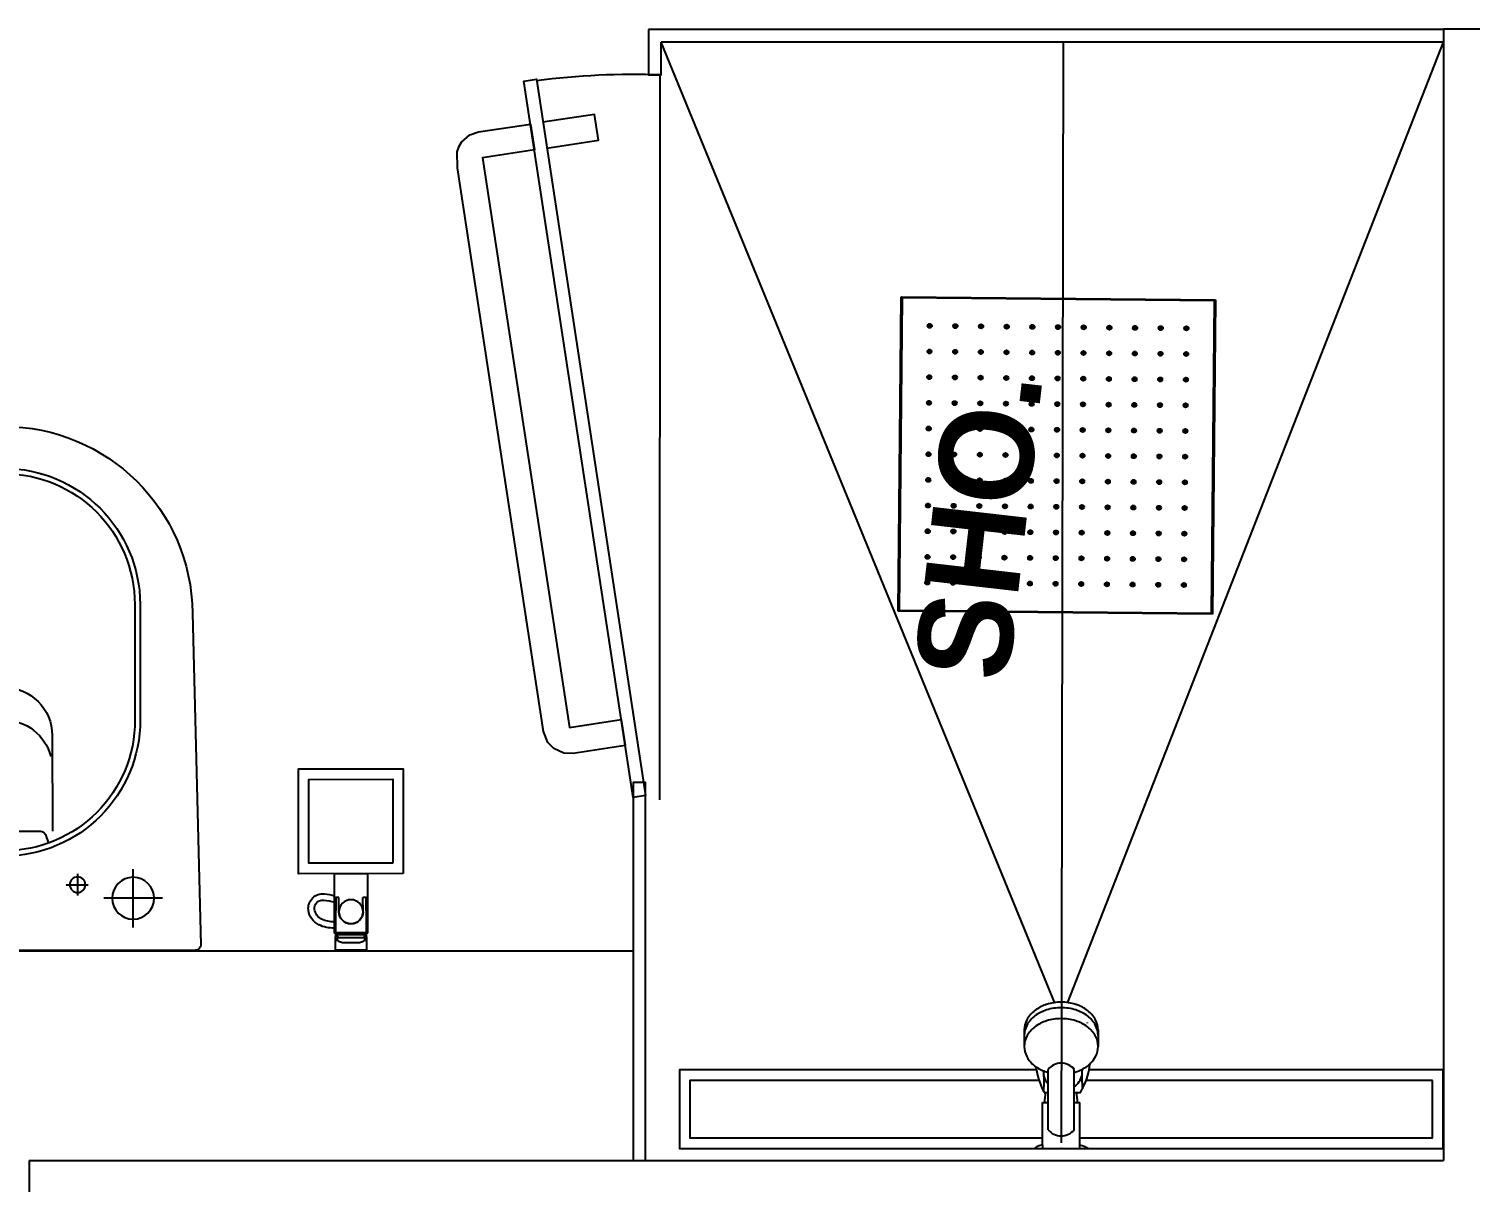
# Model space of a CAD drawing. Extents: x -678889171 to 586587, y -792238163 to 335485.
# Drawn here: x 83494 to 84870, y 78956 to 80057 of the extents above; entities that cross this region are included whole.
import ezdxf
from ezdxf.enums import TextEntityAlignment as Align

# ---------------------------------------------------------------- set-up
doc = ezdxf.new("R2010")
doc.units = 0
doc.header["$MEASUREMENT"] = 0
doc.set_wipeout_variables(frame=1)
for name, color, linetype in [('XR-A-9TH-FLOOR$0$A-WALL', 252, 'Continuous'), ('XR-A-TYP36$0$A-FURN-SANT', 252, 'Continuous'), ('XR-A-TYP36$0$A-GLAZ', 252, 'Continuous'), ('XR-A-TYP36$0$A-GLAZ-FULL', 252, 'Continuous'), ('XR-A-TYP36$0$A-SITE-PATT', 252, 'Continuous'), ('XR-A-TYP36$0$I-SPCL', 252, 'Continuous'), ('XR-A-TYP36$0$I-WC', 252, 'Continuous'), ('XR-A-TYP36$0$XR-A-TYP-2-3-4-5-6-7-8-9-10$0$A-WALL', 252, 'Continuous'), ('XR-A-TYP36$0$XREF_3BR$0$I-GLAZ-FULL', 252, 'Continuous'), ('XR-A-TYP36$0$XREF_3BR$0$WC-SERIAL', 252, 'Continuous')]:
    doc.layers.add(name, color=color, linetype=linetype)
doc.styles.add('XR-A-TYP36$0$XREF_1BR$0$KZT', font='')
doc.styles.add('XR-A-TYP36$0$XREF_3BR$0$Standard', font='arial.ttf')
doc.styles.get('XR-A-TYP36$0$XREF_1BR$0$KZT').set_extended_font_data('AvantGarde LT Medium', bold=True)

# ---------------------------------------------------------------- blocks, each defined once
blk = doc.blocks.new('XR-A-TYP36$0$XREF_3BR$0$YHFH')
at = {"layer": 'XR-A-TYP36$0$A-FURN-SANT'}
for p, q in [((3812.9, 8626), (3812.9, 8570.1)), ((4093.3, 8605.1), (3983.3, 8605.1)), ((4093.3, 8600), (3983.3, 8600)), ((3785, 8598.1), (3840.8, 8598.1)), ((3836.2, 8545.1), (3815.7, 8545.1)), ((3825.9, 8534.2), (3825.9, 8555.2)), ((3873.8, 8514.4), (3865.7, 8517.3)), ((3968.3, 8521.1), (3877.1, 8521.1)), ((3877.1, 8440.4), (3877.1, 8509.7)), ((3873.8, 8435.7), (3865.7, 8432.8)), ((3968.3, 8429), (3877.1, 8429)), ((3825.9, 8415.9), (3825.9, 8394.9)), ((3836.2, 8405.1), (3815.7, 8405.1)), ((3812.9, 8388), (3812.9, 8332.1)), ((3785, 8360.1), (3840.8, 8360.1)), ((4093.3, 8350.1), (3983.3, 8350.1)), ((4093.3, 8345.1), (3983.3, 8345.1))]:
    blk.add_line(p, q, dxfattribs=at)
blk.add_lwpolyline([(3763.3, 8292.6, 0.420556), (3768.4, 8287.6), (4085, 8295.1, 0.990797), (4085, 8655.1), (3768.3, 8662.6, 0.414202), (3763.3, 8657.6)], format="xyb", close=True, dxfattribs=at)
for centre, radius in [((3812.9, 8598.1), 20), ((3825.9, 8545.1), 7.5), ((3825.9, 8405.1), 7.5), ((3812.9, 8360.1), 20)]:
    blk.add_circle(centre, radius, dxfattribs=at)
for centre, radius, start, end in [((3983.3, 8475.1), 130, 90, 270), ((3983.3, 8475.1), 125, 90, 270), ((4093.3, 8475.1), 130, 270, 90), ((4093.3, 8475.1), 125, 270, 90), ((3937.1, 8475.1), 46, 284.2033, 75.7967), ((3968.3, 8475.1), 46, 270, 90), ((3872.1, 8509.7), 5, 0, 70.2415), ((3872.1, 8440.4), 5, 289.7585, 0)]:
    blk.add_arc(centre, radius, start, end, dxfattribs=at)
blk = doc.blocks.new('XR-A-TYP36$0$Main builing-00$0$210915_PA_Layout$0$Xref_Tower B_01-09F|Gutter1')
blk.add_wipeout([(0, 0), (0, -0.1), (0.1, -0.1), (0.1, 0)]).dxf.layer = 'XR-A-TYP36$0$A-FURN-SANT'
at = {"layer": 'XR-A-TYP36$0$A-FURN-SANT'}
for points in [[(0, 0), (0.1, 0), (0.1, -0.1), (0, -0.1)], [(0.01, -0.01), (0.09, -0.01), (0.09, -0.09), (0.01, -0.09)]]:
    blk.add_lwpolyline(points, close=True, dxfattribs=at)
blk = doc.blocks.new('XR-A-TYP36$0$Main builing-00$0$210915_PA_Layout$0$A$C42064D30')
blk.add_wipeout([(15.7, -72.9), (15.7, -16.2), (14.8, -15.6), (14.8, 0), (-15, 0), (-14.8, -15.6), (-15.7, -16.2), (-15.7, -20.9), (-19.5, -21), (-24.7, -21.8), (-29.7, -23.4), (-34.1, -26.2), (-37.5, -29.9), (-40.1, -34.8), (-40.8, -39.3), (-40.4, -43.4), (-38.8, -47.1), (-36.4, -50.1), (-33, -52.2), (-28.5, -53.7), (-23.9, -53.5), (-19.1, -52.7), (-15.7, -51.7), (-15.7, -45.5), (-19.5, -46.5), (-25, -47.6), (-28.9, -47.6), (-31.1, -46.5), (-33.4, -44.5), (-34.6, -41.5), (-34.6, -38), (-33.8, -35.3), (-32.2, -32.5), (-29.8, -30.5), (-26.1, -28.5), (-21.9, -27.4), (-17.6, -26.8), (-15.7, -26.9), (-15.7, -20.9), (-15.7, -72.9)]).dxf.layer = 'XR-A-TYP36$0$A-FURN-SANT'
at = {"layer": 'XR-A-TYP36$0$A-FURN-SANT'}
for points in [[(-11.5, -50), (-14.5, -50), (-15, 0), (15, 0), (14.5, -50), (11.5, -50)], [(-14.8, -15.6), (-15, 0), (15, 0), (14.8, -15.6)], [(-12.4, -11.8), (12.4, -11.8)], [(15.7, -16.2), (-15.7, -16.2)], [(-13.5, -14.8), (13.5, -14.8)], [(-11.5, -36.4), (-11.5, -50)], [(11.5, -36.4), (11.5, -50)]]:
    blk.add_lwpolyline(points, dxfattribs=at)
blk.add_lwpolyline([(-15.7, -72.9), (15.7, -72.9), (15.7, -16.2), (13.5, -14.8), (12.4, -11.8), (12.9, -11.2), (12.9, -9.3), (10.9, -7.6), (8.2, -6.9), (-8.2, -6.9), (-10.9, -7.6), (-12.9, -9.3), (-12.9, -11.2), (-12.4, -11.8), (-13.5, -14.8), (-15.7, -16.2)], close=True, dxfattribs=at)
for points in [[(-15.6, -20.9, 0.127976), (-30.7, -24, 0.250832), (-40.6, -37.9, 0.487455), (-25.2, -53.6, 0.040635), (-15.7, -51.7, 0.040635)], [(-15.7, -26.9, 0.129566), (-28, -29.4, 0.250832), (-34.7, -38.7, 0.487455), (-25.9, -47.6, 0.048655), (-15.7, -45.5, 0.044421)]]:
    blk.add_lwpolyline(points, format="xyb", dxfattribs=at)
blk.add_circle((0, -36.4), 11.5, dxfattribs=at)
blk.add_arc((0, -36.4), 11.5, 0, 180, dxfattribs=at)
blk = doc.blocks.new('XR-A-TYP36$0$XREF_3BR$0$XREF-1BA$0$11TH FLOOR PLAN EAST TOWER$0$11TH TO 17TH FLOOR PLAN EAST TOWER$0$CEILING SHOWER')
at = {"layer": 'XR-A-TYP36$0$A-FURN-SANT'}
for p, q in [((0, 30), (30, 30)), ((0, 0), (0, 30)), ((0, 30), (0.1, 29.9)), ((0.1, 29.9), (0.1, 0.1)), ((29.9, 29.9), (0.1, 29.9)), ((30, 30), (29.9, 29.9)), ((29.9, 0.1), (29.9, 29.9)), ((30, 30), (30, 0)), ((0.1, 0.1), (0, 0)), ((30, 0), (0, 0)), ((0.1, 0.1), (29.9, 0.1)), ((29.9, 0.1), (30, 0))]:
    blk.add_line(p, q, dxfattribs=at)
for centre, radius in [((2.75, 27.25), 0.2), ((2.75, 27.25), 0.175), ((2.75, 27.25), 0.125), ((2.75, 27.25), 0.05), ((5.2, 27.25), 0.2), ((5.2, 27.25), 0.175), ((5.2, 27.25), 0.125), ((5.2, 27.25), 0.05), ((7.65, 27.25), 0.2), ((7.65, 27.25), 0.175), ((7.65, 27.25), 0.125), ((7.65, 27.25), 0.05), ((10.1, 27.25), 0.2), ((10.1, 27.25), 0.175), ((10.1, 27.25), 0.125), ((10.1, 27.25), 0.05), ((12.55, 27.25), 0.2), ((12.55, 27.25), 0.175), ((12.55, 27.25), 0.125), ((12.55, 27.25), 0.05), ((15, 27.25), 0.2), ((15, 27.25), 0.175), ((15, 27.25), 0.125), ((15, 27.25), 0.05), ((17.45, 27.25), 0.2), ((17.45, 27.25), 0.175), ((17.45, 27.25), 0.125), ((17.45, 27.25), 0.05), ((19.9, 27.25), 0.2), ((19.9, 27.25), 0.175), ((19.9, 27.25), 0.125), ((19.9, 27.25), 0.05), ((22.35, 27.25), 0.2), ((22.35, 27.25), 0.175), ((22.35, 27.25), 0.125), ((22.35, 27.25), 0.05), ((24.8, 27.25), 0.2), ((24.8, 27.25), 0.175), ((24.8, 27.25), 0.125), ((24.8, 27.25), 0.05), ((27.25, 27.25), 0.2), ((27.25, 27.25), 0.175), ((27.25, 27.25), 0.125), ((27.25, 27.25), 0.05), ((2.75, 24.8), 0.2), ((2.75, 24.8), 0.175), ((2.75, 24.8), 0.125), ((2.75, 24.8), 0.05), ((5.2, 24.8), 0.2), ((5.2, 24.8), 0.175), ((5.2, 24.8), 0.125), ((5.2, 24.8), 0.05), ((7.65, 24.8), 0.2), ((7.65, 24.8), 0.175), ((7.65, 24.8), 0.125), ((7.65, 24.8), 0.05), ((10.1, 24.8), 0.2), ((10.1, 24.8), 0.175), ((10.1, 24.8), 0.125), ((10.1, 24.8), 0.05), ((12.55, 24.8), 0.2), ((12.55, 24.8), 0.175), ((12.55, 24.8), 0.125), ((12.55, 24.8), 0.05), ((15, 24.8), 0.2), ((15, 24.8), 0.175), ((15, 24.8), 0.125), ((15, 24.8), 0.05), ((17.45, 24.8), 0.2), ((17.45, 24.8), 0.175), ((17.45, 24.8), 0.125), ((17.45, 24.8), 0.05), ((19.9, 24.8), 0.2), ((19.9, 24.8), 0.175), ((19.9, 24.8), 0.125), ((19.9, 24.8), 0.05), ((22.35, 24.8), 0.2), ((22.35, 24.8), 0.175), ((22.35, 24.8), 0.125), ((22.35, 24.8), 0.05), ((24.8, 24.8), 0.2), ((24.8, 24.8), 0.175), ((24.8, 24.8), 0.125), ((24.8, 24.8), 0.05), ((27.25, 24.8), 0.2), ((27.25, 24.8), 0.175), ((27.25, 24.8), 0.125), ((27.25, 24.8), 0.05), ((2.75, 22.35), 0.2), ((2.75, 22.35), 0.175), ((2.75, 22.35), 0.125), ((2.75, 22.35), 0.05), ((5.2, 22.35), 0.2), ((5.2, 22.35), 0.175), ((5.2, 22.35), 0.125), ((5.2, 22.35), 0.05), ((7.65, 22.35), 0.2), ((7.65, 22.35), 0.175), ((7.65, 22.35), 0.125), ((7.65, 22.35), 0.05), ((10.1, 22.35), 0.2), ((10.1, 22.35), 0.175), ((10.1, 22.35), 0.125), ((10.1, 22.35), 0.05), ((12.55, 22.35), 0.2), ((12.55, 22.35), 0.175), ((12.55, 22.35), 0.125), ((12.55, 22.35), 0.05), ((15, 22.35), 0.2), ((15, 22.35), 0.175), ((15, 22.35), 0.125), ((15, 22.35), 0.05), ((17.45, 22.35), 0.2), ((17.45, 22.35), 0.175), ((17.45, 22.35), 0.125), ((17.45, 22.35), 0.05), ((19.9, 22.35), 0.2), ((19.9, 22.35), 0.175), ((19.9, 22.35), 0.125), ((19.9, 22.35), 0.05), ((22.35, 22.35), 0.2), ((22.35, 22.35), 0.175), ((22.35, 22.35), 0.125), ((22.35, 22.35), 0.05), ((24.8, 22.35), 0.2), ((24.8, 22.35), 0.175), ((24.8, 22.35), 0.125), ((24.8, 22.35), 0.05), ((27.25, 22.35), 0.2), ((27.25, 22.35), 0.175), ((27.25, 22.35), 0.125), ((27.25, 22.35), 0.05), ((2.75, 19.9), 0.2), ((2.75, 19.9), 0.175), ((2.75, 19.9), 0.125), ((2.75, 19.9), 0.05), ((5.2, 19.9), 0.2), ((5.2, 19.9), 0.175), ((5.2, 19.9), 0.125), ((5.2, 19.9), 0.05), ((7.65, 19.9), 0.2), ((7.65, 19.9), 0.175), ((7.65, 19.9), 0.125), ((7.65, 19.9), 0.05), ((10.1, 19.9), 0.2), ((10.1, 19.9), 0.175), ((10.1, 19.9), 0.125), ((10.1, 19.9), 0.05), ((12.55, 19.9), 0.2), ((12.55, 19.9), 0.175), ((12.55, 19.9), 0.125), ((12.55, 19.9), 0.05), ((15, 19.9), 0.2), ((15, 19.9), 0.175), ((15, 19.9), 0.125), ((15, 19.9), 0.05), ((17.45, 19.9), 0.2), ((17.45, 19.9), 0.175), ((17.45, 19.9), 0.125), ((17.45, 19.9), 0.05), ((19.9, 19.9), 0.2), ((19.9, 19.9), 0.175), ((19.9, 19.9), 0.125), ((19.9, 19.9), 0.05), ((22.35, 19.9), 0.2), ((22.35, 19.9), 0.175), ((22.35, 19.9), 0.125), ((22.35, 19.9), 0.05), ((24.8, 19.9), 0.2), ((24.8, 19.9), 0.175), ((24.8, 19.9), 0.125), ((24.8, 19.9), 0.05), ((27.25, 19.9), 0.2), ((27.25, 19.9), 0.175), ((27.25, 19.9), 0.125), ((27.25, 19.9), 0.05), ((2.75, 17.45), 0.2), ((2.75, 17.45), 0.175), ((2.75, 17.45), 0.125), ((2.75, 17.45), 0.05), ((5.2, 17.45), 0.2), ((5.2, 17.45), 0.175), ((5.2, 17.45), 0.125), ((5.2, 17.45), 0.05), ((7.65, 17.45), 0.2), ((7.65, 17.45), 0.175), ((7.65, 17.45), 0.125), ((7.65, 17.45), 0.05), ((10.1, 17.45), 0.2), ((10.1, 17.45), 0.175), ((10.1, 17.45), 0.125), ((10.1, 17.45), 0.05), ((12.55, 17.45), 0.2), ((12.55, 17.45), 0.175), ((12.55, 17.45), 0.125), ((12.55, 17.45), 0.05), ((15, 17.45), 0.2), ((15, 17.45), 0.175), ((15, 17.45), 0.125), ((15, 17.45), 0.05), ((17.45, 17.45), 0.2), ((17.45, 17.45), 0.175), ((17.45, 17.45), 0.125), ((17.45, 17.45), 0.05), ((19.9, 17.45), 0.2), ((19.9, 17.45), 0.175), ((19.9, 17.45), 0.125), ((19.9, 17.45), 0.05), ((22.35, 17.45), 0.2), ((22.35, 17.45), 0.175), ((22.35, 17.45), 0.125), ((22.35, 17.45), 0.05), ((24.8, 17.45), 0.2), ((24.8, 17.45), 0.175), ((24.8, 17.45), 0.125), ((24.8, 17.45), 0.05), ((27.25, 17.45), 0.2), ((27.25, 17.45), 0.175), ((27.25, 17.45), 0.125), ((27.25, 17.45), 0.05), ((2.75, 15), 0.2), ((2.75, 15), 0.175), ((5.2, 15), 0.2), ((5.2, 15), 0.175), ((7.65, 15), 0.2), ((7.65, 15), 0.175), ((10.1, 15), 0.2), ((10.1, 15), 0.175), ((12.55, 15), 0.2), ((12.55, 15), 0.175), ((15, 15), 0.2), ((15, 15), 0.175), ((17.45, 15), 0.2), ((17.45, 15), 0.175), ((19.9, 15), 0.2), ((19.9, 15), 0.175), ((22.35, 15), 0.2), ((22.35, 15), 0.175), ((24.8, 15), 0.2), ((24.8, 15), 0.175), ((27.25, 15), 0.2), ((27.25, 15), 0.175), ((2.75, 15), 0.125), ((2.75, 15), 0.05), ((5.2, 15), 0.125), ((5.2, 15), 0.05), ((7.65, 15), 0.125), ((7.65, 15), 0.05), ((10.1, 15), 0.125), ((10.1, 15), 0.05), ((12.55, 15), 0.125), ((12.55, 15), 0.05), ((15, 15), 0.125), ((15, 15), 0.05), ((17.45, 15), 0.125), ((17.45, 15), 0.05), ((19.9, 15), 0.125), ((19.9, 15), 0.05), ((22.35, 15), 0.125), ((22.35, 15), 0.05), ((24.8, 15), 0.125), ((24.8, 15), 0.05), ((27.25, 15), 0.125), ((27.25, 15), 0.05), ((2.75, 12.55), 0.2), ((2.75, 12.55), 0.175), ((2.75, 12.55), 0.125), ((2.75, 12.55), 0.05), ((5.2, 12.55), 0.2), ((5.2, 12.55), 0.175), ((5.2, 12.55), 0.125), ((5.2, 12.55), 0.05), ((7.65, 12.55), 0.2), ((7.65, 12.55), 0.175), ((7.65, 12.55), 0.125), ((7.65, 12.55), 0.05), ((10.1, 12.55), 0.2), ((10.1, 12.55), 0.175), ((10.1, 12.55), 0.125), ((10.1, 12.55), 0.05), ((12.55, 12.55), 0.2), ((12.55, 12.55), 0.175), ((12.55, 12.55), 0.125), ((12.55, 12.55), 0.05), ((15, 12.55), 0.2), ((15, 12.55), 0.175), ((15, 12.55), 0.125), ((15, 12.55), 0.05), ((17.45, 12.55), 0.2), ((17.45, 12.55), 0.175), ((17.45, 12.55), 0.125), ((17.45, 12.55), 0.05), ((19.9, 12.55), 0.2), ((19.9, 12.55), 0.175), ((19.9, 12.55), 0.125), ((19.9, 12.55), 0.05), ((22.35, 12.55), 0.2), ((22.35, 12.55), 0.175), ((22.35, 12.55), 0.125), ((22.35, 12.55), 0.05), ((24.8, 12.55), 0.2), ((24.8, 12.55), 0.175), ((24.8, 12.55), 0.125), ((24.8, 12.55), 0.05), ((27.25, 12.55), 0.2), ((27.25, 12.55), 0.175), ((27.25, 12.55), 0.125), ((27.25, 12.55), 0.05), ((2.75, 10.1), 0.2), ((2.75, 10.1), 0.175), ((2.75, 10.1), 0.125), ((2.75, 10.1), 0.05), ((5.2, 10.1), 0.2), ((5.2, 10.1), 0.175), ((5.2, 10.1), 0.125), ((5.2, 10.1), 0.05), ((7.65, 10.1), 0.2), ((7.65, 10.1), 0.175), ((7.65, 10.1), 0.125), ((7.65, 10.1), 0.05), ((10.1, 10.1), 0.2), ((10.1, 10.1), 0.175), ((10.1, 10.1), 0.125), ((10.1, 10.1), 0.05), ((12.55, 10.1), 0.2), ((12.55, 10.1), 0.175), ((12.55, 10.1), 0.125), ((12.55, 10.1), 0.05), ((15, 10.1), 0.2), ((15, 10.1), 0.175), ((15, 10.1), 0.125), ((15, 10.1), 0.05), ((17.45, 10.1), 0.2), ((17.45, 10.1), 0.175), ((17.45, 10.1), 0.125), ((17.45, 10.1), 0.05), ((19.9, 10.1), 0.2), ((19.9, 10.1), 0.175), ((19.9, 10.1), 0.125), ((19.9, 10.1), 0.05), ((22.35, 10.1), 0.2), ((22.35, 10.1), 0.175), ((22.35, 10.1), 0.125), ((22.35, 10.1), 0.05), ((24.8, 10.1), 0.2), ((24.8, 10.1), 0.175), ((24.8, 10.1), 0.125), ((24.8, 10.1), 0.05), ((27.25, 10.1), 0.2), ((27.25, 10.1), 0.175), ((27.25, 10.1), 0.125), ((27.25, 10.1), 0.05), ((2.75, 7.65), 0.2), ((2.75, 7.65), 0.175), ((2.75, 7.65), 0.125), ((2.75, 7.65), 0.05), ((5.2, 7.65), 0.2), ((5.2, 7.65), 0.175), ((5.2, 7.65), 0.125), ((5.2, 7.65), 0.05), ((7.65, 7.65), 0.2), ((7.65, 7.65), 0.175), ((7.65, 7.65), 0.125), ((7.65, 7.65), 0.05), ((10.1, 7.65), 0.2), ((10.1, 7.65), 0.175), ((10.1, 7.65), 0.125), ((10.1, 7.65), 0.05), ((12.55, 7.65), 0.2), ((12.55, 7.65), 0.175), ((12.55, 7.65), 0.125), ((12.55, 7.65), 0.05), ((15, 7.65), 0.2), ((15, 7.65), 0.175), ((15, 7.65), 0.125), ((15, 7.65), 0.05), ((17.45, 7.65), 0.2), ((17.45, 7.65), 0.175), ((17.45, 7.65), 0.125), ((17.45, 7.65), 0.05), ((19.9, 7.65), 0.2), ((19.9, 7.65), 0.175), ((19.9, 7.65), 0.125), ((19.9, 7.65), 0.05), ((22.35, 7.65), 0.2), ((22.35, 7.65), 0.175), ((22.35, 7.65), 0.125), ((22.35, 7.65), 0.05), ((24.8, 7.65), 0.2), ((24.8, 7.65), 0.175), ((24.8, 7.65), 0.125), ((24.8, 7.65), 0.05), ((27.25, 7.65), 0.2), ((27.25, 7.65), 0.175), ((27.25, 7.65), 0.125), ((27.25, 7.65), 0.05), ((2.75, 5.2), 0.2), ((2.75, 5.2), 0.175), ((2.75, 5.2), 0.125), ((2.75, 5.2), 0.05), ((5.2, 5.2), 0.2), ((5.2, 5.2), 0.175), ((5.2, 5.2), 0.125), ((5.2, 5.2), 0.05), ((7.65, 5.2), 0.2), ((7.65, 5.2), 0.175), ((7.65, 5.2), 0.125), ((7.65, 5.2), 0.05), ((10.1, 5.2), 0.2), ((10.1, 5.2), 0.175), ((10.1, 5.2), 0.125), ((10.1, 5.2), 0.05), ((12.55, 5.2), 0.2), ((12.55, 5.2), 0.175), ((12.55, 5.2), 0.125), ((12.55, 5.2), 0.05), ((15, 5.2), 0.2), ((15, 5.2), 0.175), ((15, 5.2), 0.125), ((15, 5.2), 0.05), ((17.45, 5.2), 0.2), ((17.45, 5.2), 0.175), ((17.45, 5.2), 0.125), ((17.45, 5.2), 0.05), ((19.9, 5.2), 0.2), ((19.9, 5.2), 0.175), ((19.9, 5.2), 0.125), ((19.9, 5.2), 0.05), ((22.35, 5.2), 0.2), ((22.35, 5.2), 0.175), ((22.35, 5.2), 0.125), ((22.35, 5.2), 0.05), ((24.8, 5.2), 0.2), ((24.8, 5.2), 0.175), ((24.8, 5.2), 0.125), ((24.8, 5.2), 0.05), ((27.25, 5.2), 0.2), ((27.25, 5.2), 0.175), ((27.25, 5.2), 0.125), ((27.25, 5.2), 0.05), ((2.75, 2.75), 0.2), ((2.75, 2.75), 0.175), ((2.75, 2.75), 0.125), ((2.75, 2.75), 0.05), ((5.2, 2.75), 0.2), ((5.2, 2.75), 0.175), ((5.2, 2.75), 0.125), ((5.2, 2.75), 0.05), ((7.65, 2.75), 0.2), ((7.65, 2.75), 0.175), ((7.65, 2.75), 0.125), ((7.65, 2.75), 0.05), ((10.1, 2.75), 0.2), ((10.1, 2.75), 0.175), ((10.1, 2.75), 0.125), ((10.1, 2.75), 0.05), ((12.55, 2.75), 0.2), ((12.55, 2.75), 0.175), ((12.55, 2.75), 0.125), ((12.55, 2.75), 0.05), ((15, 2.75), 0.2), ((15, 2.75), 0.175), ((15, 2.75), 0.125), ((15, 2.75), 0.05), ((17.45, 2.75), 0.2), ((17.45, 2.75), 0.175), ((17.45, 2.75), 0.125), ((17.45, 2.75), 0.05), ((19.9, 2.75), 0.2), ((19.9, 2.75), 0.175), ((19.9, 2.75), 0.125), ((19.9, 2.75), 0.05), ((22.35, 2.75), 0.2), ((22.35, 2.75), 0.175), ((22.35, 2.75), 0.125), ((22.35, 2.75), 0.05), ((24.8, 2.75), 0.2), ((24.8, 2.75), 0.175), ((24.8, 2.75), 0.125), ((24.8, 2.75), 0.05), ((27.25, 2.75), 0.2), ((27.25, 2.75), 0.175), ((27.25, 2.75), 0.125), ((27.25, 2.75), 0.05)]:
    blk.add_circle(centre, radius, dxfattribs=at)
blk = doc.blocks.new('XR-A-TYP36$0$XREF_3BR$0$Ct370p')
at = {"layer": 'XR-A-TYP36$0$XREF_3BR$0$WC-SERIAL', "style": 'XR-A-TYP36$0$XREF_3BR$0$Standard', "flags": 3}
blk.add_attdef('SERIAL', text='', height=0.0236, dxfattribs=at).set_placement((0.0131, 0.0545), align=Align.TOP_CENTER)
blk.add_wipeout([(-0.0284, -0.0817), (-0.0328, -0.0877), (-0.0353, -0.0974), (-0.0351, -0.1), (-0.0353, -0.1131), (-0.0347, -0.1181), (-0.034, -0.1203), (-0.0317, -0.1247), (-0.0305, -0.1264), (-0.0283, -0.1289), (-0.025, -0.1318), (-0.0214, -0.1342), (-0.0173, -0.1363), (-0.007, -0.1391), (0, -0.1396), (0.0056, -0.1393), (0.0139, -0.1375), (0.0202, -0.1349), (0.0223, -0.1337), (0.0257, -0.1313), (0.0275, -0.1297), (0.0294, -0.1278), (0.0318, -0.1246), (0.0328, -0.1228), (0.0339, -0.1205), (0.0347, -0.1181), (0.0351, -0.1163), (0.0352, -0.1149), (0.0353, -0.0988), (0.0352, -0.095), (0.0343, -0.0912), (0.0336, -0.0892), (0.0328, -0.0877), (0.0304, -0.0841), (0.0286, -0.0818), (0.0263, -0.0797), (0.0241, -0.078), (0.0232, -0.073), (0.0221, -0.0684), (0.0212, -0.0654), (0.0202, -0.0623), (0.0191, -0.0595), (0.0164, -0.0535), (0.0148, -0.0535), (0.0157, -0.044), (0.0179, -0.044), (0.0179, -0.0034), (0.0201, -0.0028), (0.0219, -0.0021), (0.0219, -0.0021), (0.024, -0.0011), (0.0256, 0), (-0.0256, 0), (-0.0238, -0.001), (-0.0219, -0.0019), (-0.0206, -0.0024), (-0.0206, -0.0024), (-0.0195, -0.0027), (-0.0179, -0.0031), (-0.0179, -0.044), (-0.0157, -0.044), (-0.0156, -0.0459), (-0.0155, -0.0469), (-0.0153, -0.0487), (-0.0152, -0.0502), (-0.0151, -0.0513), (-0.0148, -0.0535), (-0.0183, -0.0535), (-0.0194, -0.0554), (-0.0208, -0.0581), (-0.0225, -0.0617), (-0.0241, -0.0657), (-0.0249, -0.0682), (-0.0254, -0.0702), (-0.0259, -0.0721), (-0.0263, -0.0738), (-0.0267, -0.0755), (-0.0271, -0.0777), (-0.0272, -0.0789), (-0.0274, -0.0807)]).dxf.layer = 'XR-A-TYP36$0$A-FURN-SANT'
at = {"layer": 'XR-A-TYP36$0$A-FURN-SANT'}
for p, q in [((-0.0179, 0.0001), (-0.0179, -0.0031)), ((-0.0179, -0.0031), (-0.0179, -0.044)), ((0.0179, -0.0034), (0.0179, 0)), ((0.0179, -0.0034), (0.0179, -0.044)), ((-0.0125, -0.0179), (-0.0125, -0.044)), ((0.0125, -0.0179), (0.0125, -0.044)), ((-0.0157, -0.044), (-0.0179, -0.044)), ((-0.0125, -0.044), (-0.0157, -0.044)), ((-0.0125, -0.044), (-0.0125, -0.0449)), ((-0.0125, -0.0449), (-0.0125, -0.0726)), ((0.0157, -0.044), (0.0125, -0.044)), ((0.0125, -0.044), (0.0125, -0.0449)), ((0.0125, -0.0449), (0.0125, -0.0726)), ((0.0179, -0.044), (0.0157, -0.044)), ((-0.0125, -0.0726), (-0.0125, -0.0755)), ((0.0125, -0.0726), (0.0125, -0.0755)), ((-0.0353, -0.1131), (-0.0353, -0.0974)), ((0.0353, -0.1131), (0.0353, -0.0974)), ((-0.025, -0.1197), (-0.025, -0.1203))]:
    blk.add_line(p, q, dxfattribs=at)
for points in [[(-0.0256, 0, 0.077689), (-0.0179, -0.0031)], [(0.0179, -0.0034, 0.114656), (0.0256, 0, -2.040379)], [(-0.0146, -0.0535), (-0.0183, -0.0535, 0.109472), (-0.0274, -0.0807, 0.086388)], [(-0.0157, -0.044, 0.011754), (-0.0148, -0.0535, 0.871529)], [(-0.0125, -0.0535), (-0.0146, -0.0535, 0.161895)], [(0.0148, -0.0535), (0.0125, -0.0535, 0.161895)], [(0.0157, -0.044, -0.011754), (0.0148, -0.0535, -0.871529)], [(0.0164, -0.0535), (0.0148, -0.0535, 0.161895)], [(0.0241, -0.078, 0.079947), (0.0164, -0.0535, -0.237182)], [(-0.0199, -0.0754, 0.02661), (-0.0202, -0.0569, 42.430898)], [(-0.0125, -0.059, 0.178938), (-0.02, -0.0699, -7.981732)], [(0.0169, -0.0699, 0.122998), (0.0125, -0.0617, -7.981732)], [(0.0169, -0.0741, -0.017041), (0.0168, -0.0551, -135.175436)], [(-0.0274, -0.0807, 0.011783), (-0.0284, -0.0817, 0.065531), (-0.0328, -0.0877, 0.126727), (-0.0353, -0.0974, 0.126727)], [(-0.0125, -0.0726, 0.007696), (-0.0139, -0.073, 0.085827), (-0.025, -0.0786, 0.02845), (-0.0274, -0.0807, 0.126727)], [(0.0241, -0.078, 0.078791), (0.0139, -0.073, 0.007696), (0.0125, -0.0726, 0.075508)], [(0.0353, -0.0974, 0.126727), (0.0328, -0.0877, 0.075666), (0.0276, -0.0809, 0.030149), (0.025, -0.0786, 0.006989), (0.0241, -0.078, 0.007696)], [(-0.0353, -0.0974, 0.126727), (-0.0328, -0.1071, 0.106057), (-0.025, -0.1161, 0.085827), (-0.0139, -0.1218, 0.075508), (0, -0.1239, 0.075508), (0.0139, -0.1218, 0.085827), (0.025, -0.1161, 0.106057), (0.0328, -0.1071, 0.126727), (0.0353, -0.0974, 0.126727)], [(-0.0353, -0.1078, 0.126727), (-0.0328, -0.1175, 0.106057), (-0.025, -0.1266, 0.085827), (-0.0139, -0.1322, 0.075508), (0, -0.1343, 0.075508), (0.0139, -0.1322, 0.085827), (0.025, -0.1266, 0.106057), (0.0328, -0.1175, 0.126727), (0.0353, -0.1078, 0.126727)], [(0.0353, -0.0988, 0.018272), (0.0353, -0.0974, 0.126727)], [(-0.0353, -0.1131, 0.126727), (-0.0328, -0.1228, 0.106057), (-0.025, -0.1318, 0.07797), (-0.015, -0.1371, 0.007804), (-0.0139, -0.1375, 0.075508), (0, -0.1396, 0.075508), (0.0139, -0.1375, 0.007804), (0.015, -0.1371, 0.07797), (0.025, -0.1318, 0.106057), (0.0328, -0.1228, 0.126727), (0.0353, -0.1131, 0.126727)]]:
    blk.add_lwpolyline(points, format="xyb", dxfattribs=at)
blk.add_lwpolyline([(0.0256, 0), (-0.0256, 0)], dxfattribs=at)
for centre, start, end in [((0, -0.0282), 39.4183, 140.5817), ((0, -0.0652), 219.4183, 320.5817)]:
    blk.add_arc(centre, 0.0162, start, end, dxfattribs=at)
blk.add_point((0, 0), dxfattribs=at)
blk.add_point((0, 0), dxfattribs=at)
blk = doc.blocks.new('XR-A-TYP36$0$t11')
at = {"layer": 'XR-A-TYP36$0$A-FURN-SANT', "extrusion": (-2.95419e-09, 1.91581e-10, 1), "elevation": 0}
blk.add_lwpolyline([(87644.7, 66522.3), (87280, 65590.3), (86898, 66522.3)], dxfattribs=at)
at = {"layer": 'XR-A-TYP36$0$A-GLAZ'}
for p, q in [((87644.5, 66534.3), (86886, 66534.3, 0)), ((87644.5, 66522.3), (86898, 66522.3, 0))]:
    blk.add_line(p, q, dxfattribs=at)
at = {"layer": 'XR-A-TYP36$0$A-GLAZ', "extrusion": (-2.95419e-09, 1.91581e-10, 1), "elevation": 0}
blk.add_lwpolyline([(86886, 66534.3), (86886, 66491), (86898, 66491), (86898, 66522.3)], dxfattribs=at)
at = {"layer": 'XR-A-TYP36$0$A-GLAZ', "extrusion": (-2.95707e-09, 1.40162e-10, 1), "elevation": 0}
blk.add_lwpolyline([(86883.2, 65803.3), (86871.3, 65801.5), (86767.1, 66485.1), (86779, 66486.9)], close=True, dxfattribs=at)
at = {"layer": 'XR-A-TYP36$0$A-GLAZ', "extrusion": (-2.95419e-09, 1.91581e-10, 1), "elevation": 0}
blk.add_lwpolyline([(86871.3, 65455), (86883.3, 65455), (86883.3, 65815.8), (86871.3, 65815.7)], close=True, dxfattribs=at)
at = {"layer": 'XR-A-TYP36$0$A-GLAZ-FULL', "extrusion": (-2.95419e-09, -1.91581e-10, 1), "elevation": 0}
blk.add_lwpolyline([(86897, 65799.2), (86897.1, 66490.8)], dxfattribs=at)
at = {"layer": 'XR-A-TYP36$0$A-GLAZ-FULL'}
blk.add_arc((86871.7, 65796.9, 0), 694.6, 87.8294, 97.6498, dxfattribs=at)
at = {"layer": 'XR-A-TYP36$0$I-WC', "extrusion": (-2.95707e-09, 1.40162e-10, 1), "elevation": 0}
blk.add_lwpolyline([(86703.8, 66402.5), (86703.4, 66417.6), (86705.4, 66423.1), (86707.6, 66426.7), (86715.5, 66433.7), (86723.9, 66436.6), (86773.4, 66444.1), (86777.1, 66419.4), (86727.7, 66411.8), (86810.6, 65868.1), (86860, 65875.7), (86863.8, 65850.9), (86814.3, 65843.4), (86805.1, 65843.7), (86795.7, 65848), (86790.1, 65853.8), (86785.8, 65864.4)], close=True, dxfattribs=at)
at = {"layer": 'XR-A-TYP36$0$XREF_3BR$0$I-GLAZ-FULL', "extrusion": (-2.95707e-09, 1.40162e-10, 1), "elevation": 0}
blk.add_lwpolyline([(86789, 66421.2), (86838.4, 66428.7), (86834.6, 66453.4), (86785.2, 66445.9)], dxfattribs=at)
at = {"layer": 'XR-A-TYP36$0$A-FURN-SANT', "extrusion": (-2.88356e-09, 1.91236e-10, 1), "xscale": 9.999998164084374, "yscale": 9.999998164084374, "zscale": 9.999998164084374, "rotation": 269.4378435952736}
blk.add_blockref('XR-A-TYP36$0$XREF_3BR$0$XREF-1BA$0$11TH FLOOR PLAN EAST TOWER$0$11TH TO 17TH FLOOR PLAN EAST TOWER$0$CEILING SHOWER', (87127.3, 66279.3, 0), dxfattribs=at)
at = {"layer": 'XR-A-TYP36$0$A-FURN-SANT', "xscale": -1, "rotation": 270.080663673561}
blk.add_blockref('XR-A-TYP36$0$XREF_3BR$0$YHFH', (77801.4, 61880.2, 0), dxfattribs=at)
at = {"layer": 'XR-A-TYP36$0$I-WC', "xscale": 999.9999999999945, "yscale": 999.9999999999945, "zscale": 999.9999999999945, "rotation": 180.0828895115063}
blk.add_blockref('XR-A-TYP36$0$Main builing-00$0$210915_PA_Layout$0$Xref_Tower B_01-09F|Gutter1', (86652, 65728.8, 0), dxfattribs=at)
at = {"layer": 'XR-A-TYP36$0$I-SPCL', "extrusion": (-2.95702e-09, 1.21012e-10, 1), "insert": (87201.7, 66061.6, 0), "char_height": 90, "attachment_point": 5, "text_direction": (0.113611, 0.993525, 0), "style": 'XR-A-TYP36$0$XREF_1BR$0$KZT'}
blk.add_mtext_dynamic_manual_height_columns('SHO.', width=201.122, gutter_width=905.9, heights=[0], dxfattribs=at)
blk.add_wipeout([(87644.5, 65466.4), (86915.5, 65466.4), (86915.5, 65541.4), (87644.5, 65541.4)]).translate(0, 0, 0).dxf.layer = 'XR-A-TYP36$0$A-FURN-SANT'
at = {"layer": 'XR-A-TYP36$0$A-FURN-SANT', "xscale": -1, "rotation": 180.0828895115062}
blk.add_blockref('XR-A-TYP36$0$Main builing-00$0$210915_PA_Layout$0$A$C42064D30', (86602.1, 65655.9, 0), dxfattribs=at)
blk.add_wipeout([(87644.5, 65466.4), (86915.5, 65466.4), (86915.5, 65541.4), (87644.5, 65541.4)]).translate(0, 0, 0).dxf.layer = 'XR-A-TYP36$0$A-FURN-SANT'
at = {"layer": 'XR-A-TYP36$0$A-FURN-SANT'}
blk.add_line((85691.9, 65655.1), (86871.3, 65655.1, 0), dxfattribs=at)
at = {"layer": 'XR-A-TYP36$0$A-FURN-SANT', "elevation": 0}
for points in [[(87644.5, 65541.4), (86915.5, 65541.4), (86915.5, 65466.4), (87644.5, 65466.4)], [(87634.5, 65531.4), (86925.5, 65531.4), (86925.5, 65476.4), (87634.5, 65476.4)]]:
    blk.add_lwpolyline(points, close=True, dxfattribs=at)
at = {"layer": 'XR-A-TYP36$0$A-FURN-SANT', "extrusion": (-6.11301e-09, 1.76078e-10, 1), "xscale": 1000.000000000001, "yscale": 1000.000000000001, "zscale": 1000.000000000001, "rotation": 180.0126703255382}
blk.add_blockref('XR-A-TYP36$0$XREF_3BR$0$Ct370p', (87280, 65466.4, 0), dxfattribs=at)
at = {"layer": 'XR-A-TYP36$0$A-FURN-SANT'}
blk.add_line((87282, 66522.3, 0), (87280, 65471.9, 0), dxfattribs=at)
blk = doc.blocks.new('XR-A-TYP36')
at = {"layer": 'XR-A-TYP36$0$A-SITE-PATT'}
blk.add_blockref('XR-A-TYP36$0$t11', (0, 0), dxfattribs=at)
at = {"layer": 'XR-A-TYP36$0$XR-A-TYP-2-3-4-5-6-7-8-9-10$0$A-WALL'}
for p, q in [((87645, 66535), (87645, 65455)), ((87645, 66535), (88210, 66535)), ((86295, 65455), (86295, 64535)), ((86295, 65455), (87645, 65455))]:
    blk.add_line(p, q, dxfattribs=at)

msp = doc.modelspace()

# ---------------------------------------------------------------- block references
at = {"layer": 'XR-A-9TH-FLOOR$0$A-WALL'}
msp.add_blockref('XR-A-TYP36', (-2800.4, 13522.1), dxfattribs=at)

doc.saveas('drawing.dxf')
